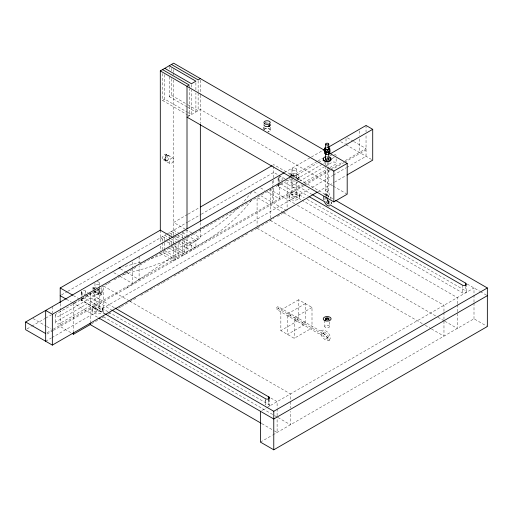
<?xml version="1.0" encoding="UTF-8"?>
<svg xmlns="http://www.w3.org/2000/svg" width="513" height="513" viewBox="0 0 513 513"><rect width="100%" height="100%" fill="white"/><g stroke="black" fill="none" stroke-linecap="round" stroke-linejoin="round"><path stroke-width="0.38" stroke-dasharray="2.56 1.92" d="M265.478 122.921L265.478 122.588M251.626 192.189L242.687 202.994M251.158 200.5C242.585 212.17 231.895 222.103 220.455 230.908A245.413 141.691 0 0 1 161.781 262.624L148.058 267.536L122.966 274.737M327.499 337.592L327.204 338.279L326.659 336.49L325.306 334.72L322.639 333.072L323.671 332.77L321.273 334.13L318.15 333.367L276.731 309.48M329.34 340.119C333.001 336.028 324.646 326.8 320.458 331.289L321.247 331.013L319.15 330.334L278.303 306.755A1.571 0.911 -60 0 0 276.443 308.403A1.571 0.911 -60 0 0 277.809 309.192A1.571 0.911 -60 0 0 278.303 306.755M324.556 194.684L326.069 193.92L327.98 194.485A1.571 1.315 -61.4 0 1 328.031 196.857M237.827 208.188L229.843 215.62L220.455 223.2A245.413 141.691 0 0 1 174.914 249.491L150.976 258.783M165.725 160.082L164.756 159.524L165.814 160.024M125.762 288.595L199.185 238.5M320.881 334.636C322.299 337.509 325.543 341.652 329.147 340.241M328.839 340.446L329.654 339.907M162.531 73.564L162.531 100.439L164.756 99.15L187.348 112.193M169.207 76.822L169.207 96.585L171.432 95.296L187.174 104.389M187.559 116.817L200.352 109.429L332.642 185.802M187.463 214.492L173.657 222.462L185.001 229.016M188.156 214.094L199.204 207.714M272.39 165.462L273.769 164.66L332.713 198.691M61.573 294.879L67.094 291.692M67.787 291.294L166.026 234.576M166.661 234.204L187.463 222.2M188.156 221.796L200.583 214.62M201.276 214.222L273.769 172.368L311.91 194.389M284.414 172.592L310.718 157.408M311.41 157.004L322.485 150.61M164.756 250.722L178.107 258.43L178.107 243.015L191.452 250.722L191.452 243.015L178.107 235.307L173.657 237.878L178.325 240.571M182.557 238.135L182.557 232.735L187.008 230.17L191.676 232.864M92.924 289.46L92.924 287.588L94.597 286.62L96.155 287.524L96.155 288.165M291.557 172.945L289.89 173.907L289.89 175.779L291.557 174.818L293.115 175.722A4.72 2.725 0 0 1 298.425 176.991A4.72 2.725 0 0 1 297.675 180.281L297.675 178.402A4.72 2.725 0 0 0 298.425 175.113A4.72 2.725 0 0 0 293.115 173.843L291.557 172.945L291.557 174.818M93.481 289.14L94.597 288.498L94.597 286.62M27.035 328.897L31.19 326.499M31.877 326.101L45.029 318.509M45.721 318.105L51.262 314.911M291.583 176.158L317.637 161.114M317.932 160.947L322.786 158.145M74.231 302.984L78.374 300.592M81.823 298.598L88.037 295.013M88.73 294.616L94.943 291.025M97.566 289.512L107.371 283.849M108.063 283.452L111.513 281.457M114.277 279.867L137.061 266.709M139.825 265.118L173.657 245.586L187.008 253.287L187.008 237.577M174.292 245.214L182.557 240.443L195.902 248.151L195.902 240.443L187.893 235.82M183.192 240.078L249.145 202M249.837 201.603L273.314 188.047M276.071 186.456L282.285 182.865M285.048 181.269L287.12 180.076L287.12 210.112M293.308 177.088L317.207 163.288M318.567 162.512L322.632 160.165M330.083 155.862L331.436 155.08M81.881 300.496L81.894 298.944M296.642 179.018L325.197 162.531M332.033 158.588L334.765 157.01M94.039 292.083A4.72 2.725 0 0 0 98.599 292.788L100.157 293.686L101.824 292.724L101.824 294.597L100.157 295.565L98.599 294.661A4.72 2.725 0 0 1 92.815 292.737M297.117 180.005L298.79 179.043L298.79 180.294M200.352 229.875L200.352 237.878L187.008 245.586L178.999 240.956M297.963 182.109L292.622 185.193A2.36 1.359 0 0 0 292.622 187.117A2.36 1.359 0 0 0 295.963 187.117L302.805 183.167M299.297 181.339L324.665 166.693M325.338 166.302L332.116 162.397A2.36 1.359 0 0 1 335.451 162.397A2.36 1.359 0 0 1 335.451 164.32L329.981 167.475M303.491 182.769L329.301 167.873M47.01 332.777L52.608 329.545M53.301 329.147L303.632 184.616M304.324 184.218L330.673 169.001M331.372 168.604L342.466 162.198M345.236 160.595L366.038 148.584L354.303 141.806M47.055 334.034L52.576 330.847M53.269 330.449L303.722 185.847M304.414 185.45L330.032 170.656M330.725 170.258L343.883 162.666M344.576 162.262L366.038 149.873M45.67 341.254L51.223 338.054M51.916 337.65L309.179 189.124M311.955 187.521L332.757 175.51M333.45 175.106L345.929 167.905M346.628 167.501L366.038 156.292L366.038 134.951M317.932 191.772L333.886 182.564M334.579 182.166L346.365 175.356M91.564 323.806L99.573 319.182M101.972 317.797L104.049 316.598M108.211 314.193L111.68 312.193M118.612 308.191L120.696 306.986M121.389 306.588L129.013 302.183M129.712 301.785L137.337 297.38M140.806 295.379L145.66 292.577M146.352 292.173L154.676 287.37M157.446 285.767L162.3 282.964M162.993 282.567L171.316 277.764M174.087 276.161L187.957 268.152M192.119 265.753L196.973 262.951M199.749 261.348L213.613 253.339M217.082 251.338L230.26 243.733M233.723 241.732L248.286 233.325M251.062 231.722L257.302 228.118M257.75 227.855L273.942 218.512M277.411 216.505L282.265 213.703M282.958 213.305L287.12 210.901M298.656 299.765L280.855 310.044L280.855 330.596L294.206 338.304L312 328.025L312 307.473L298.656 299.765L298.656 320.317L280.855 330.596M312 307.473L294.206 317.752L294.206 338.304M261.81 410.477L265.971 408.079M266.664 407.675L473.999 287.973L473.999 294.295M260.424 442.103L272.211 435.3M272.903 434.902L473.999 318.797L487.35 326.505M292.493 176.267L292.936 176.023A2.36 1.359 0 0 1 296.033 176.171A2.36 1.359 0 0 1 296.187 177.966L295.744 178.216M324.825 194.427L325.159 194.26M325.364 194.158L325.697 193.991M140.562 262.137L122.966 267.036M327.563 337.554L327.916 337.445L325.12 335.508L323.741 333.315A1.571 0.827 -25.5 0 0 321.318 333.649A1.571 0.827 -25.5 0 0 321.882 334.97A1.571 0.827 -25.5 0 0 323.741 333.315M326.46 147.064L327.788 147.269M290.999 175.189L292.936 176.023M166.86 155.022L166.808 154.997A0.667 0.333 6.1 0 0 166.366 154.868A0.795 0.391 6.1 0 0 165.737 154.926L165.622 155.041A0.789 0.507 -7 0 0 166.693 155.663L166.86 155.58A0.795 0.391 6.1 0 0 166.981 155.112M347.397 137.824L353.611 141.408M340.722 141.678L344.871 144.07M346.019 144.73L372.714 160.146M265.311 122.37L266.555 123.088M333.335 186.206L346.499 193.805M187.861 104.787L198.127 110.712L198.127 93.321M169.207 96.585L187.008 106.858M187.687 107.255L195.902 111.994L195.902 93.026M188.034 112.591L191.452 114.566L191.452 90.064M162.531 100.439L187.174 114.662M187.861 115.059L189.226 115.848L189.226 88.973M326.441 202.776L329.942 204.796M467.24 284.067L479.719 291.275M480.418 291.673L487.35 295.674M278.399 177.466A2.36 1.359 0 0 0 278.777 179.114L281.547 180.711M284.317 182.314L308.557 196.306M279.835 184.539A2.36 1.359 0 0 1 282.112 184.892L304.28 197.691M307.05 199.288L465.657 290.858A2.36 1.359 0 0 1 465.657 292.788A2.36 1.359 0 0 1 462.322 292.788L302.324 200.416M278.777 182.968L278.777 186.822L301.631 200.012M294.661 203.693L270.434 189.707L270.434 218.166M297.431 205.296L457.314 297.604L457.314 303.927M260.63 187.918L264.779 190.31M267.536 191.9L279.277 198.678L279.277 182.737M286.453 210.516L273.769 203.199L273.769 188.175M253.961 191.772L258.103 194.164M260.861 195.754L272.602 202.532L272.602 188.181M283.388 212.6L257.084 197.415L257.084 225.874M284.08 212.998L443.969 305.312L443.969 311.635M166.327 154.227A3.149 1.815 -60 0 1 165.333 159.101A3.149 1.815 -60 0 1 162.608 157.529A3.149 1.815 -60 0 1 166.327 154.227L173.003 158.081A3.149 1.815 -60 0 1 172.009 162.954A3.149 1.815 -60 0 1 169.284 161.383A3.149 1.815 -60 0 1 173.003 158.081M270.434 220.539L437.243 316.842M437.935 317.239L444.162 320.837M444.854 321.241L457.314 328.429L457.314 312.622M163.185 159.678L169.861 163.532M257.084 228.24L422.513 323.748M425.277 325.351L430.817 328.544M431.51 328.948L443.969 336.137L443.969 320.33M192.343 233.255L200.352 237.878M182.557 232.735L187.226 235.435M173.657 230.17L179.665 233.639M180.332 234.024L186.334 237.493M177.44 234.922L171.432 231.453L171.432 235.307M175.215 236.204L169.207 232.735L169.207 235.82M175.882 236.589L180.55 239.289M170.765 238.776L164.756 235.307L164.756 242.245M177.44 242.63L171.432 239.161L171.432 244.554M168.54 240.058L162.531 236.589L162.531 241.989M175.215 243.912L169.207 240.443L169.207 247.381M160.306 237.878L166.315 241.347M166.981 241.732L172.99 245.195M171.432 246.868L184.783 254.576L184.783 239.161M277.52 308.114L318.374 331.706A7.714 3.149 48.4 0 0 321.427 332.527L322.748 331.494A4.777 1.949 48.4 0 1 326.422 333.617A4.777 1.949 48.4 0 1 328.788 337.721A4.636 1.892 48.4 0 1 326.268 338.529A4.636 1.892 48.4 0 1 322.311 333.976M169.207 248.151L182.557 255.859L182.557 240.443M162.531 252.005L175.882 259.713L175.882 244.297M160.306 253.287L173.657 260.995L173.657 245.586M120.472 268.838L125.993 272.025M126.685 272.429L139.113 279.598L139.113 266.048M113.796 272.692L119.324 275.879M120.01 276.276L132.437 283.452L132.437 269.101M129.186 300.83L103.575 286.042L103.575 314.501M129.879 301.227L290.454 393.939L290.454 401.051M92.924 287.588L94.039 288.229L94.039 290.101M100.715 288.229A4.72 2.725 0 0 1 100.715 292.083L101.824 292.724M100.715 292.083L100.715 293.955L101.824 294.597M86.165 295.251L81.599 292.59A2.36 1.359 0 0 1 81.984 290.807A2.36 1.359 0 0 1 85.094 290.794L87.979 292.468M88.672 292.865L114.45 307.736M270.877 398.05L277.11 401.647L277.11 407.97M86.857 295.648L111.071 309.628M82.227 298.406A2.36 1.359 0 0 1 85.094 298.495L108.057 311.763M108.75 312.161L268.844 404.59L268.844 399.967M81.426 298.938A2.36 1.359 0 0 0 81.599 300.297L104.844 313.744M73.365 295.578L79.611 299.182M80.304 299.579L104.575 313.59M103.575 316.874L273.846 415.177M274.538 415.575L277.309 417.172M278.001 417.576L290.454 424.764L290.454 411.33M66.433 299.278L71.288 302.08M71.98 302.484L97.637 317.297M261.88 423.68L273.647 430.478M274.34 430.875L277.11 432.472L277.11 416.665M70.871 332.668L60.194 326.505L60.194 310.698M33.018 318.535L46.132 326.108M46.824 326.505L50.967 328.897M331.039 199.243L329.455 195.434L328.756 191.83L328.737 169.008M328.5 197.216L327.98 195.966A7.714 3.149 71.6 0 1 327.166 191.285L327.166 168.892M326.255 195.677L325.595 191.298L325.595 167.302M473.999 295.084L473.999 302.195M473.999 302.991L473.999 318.797M466.349 284.119L466.349 291.826M465.657 286.235L465.657 290.858M462.322 285.081L462.322 292.788M457.314 304.716L457.314 311.833M443.969 312.423L443.969 319.541M366.038 125.467L366.038 131.841M359.369 130.911L359.369 135.695M359.369 138.888L359.369 152.438M346.019 138.568L346.019 143.961M336.143 158.735L336.143 163.358M329.526 321.811L329.526 326.505A2.36 1.359 0 0 1 325.986 327.685A2.36 1.359 0 0 1 325.986 325.325A2.36 1.359 0 0 1 329.526 326.505M328.737 162.493L328.737 168.219M327.166 144.91L327.166 148.103M327.166 156.099L327.166 159.299M327.166 162.499L327.166 165.699M325.595 162.506L325.595 166.635M324.806 320.247L324.806 326.505M299.656 194.741L299.656 196.793M299.06 176.478L299.06 178.351M296.706 169.341L296.706 178.684M296.706 181.801L296.706 195.036M293.115 173.843L293.115 175.722M291.993 169.514L291.993 176.523M291.993 177.299L291.993 195.203M291.935 179.223L291.935 186.155M290.999 176.427L290.999 174.548A4.72 2.725 0 0 0 289.781 175.773M290.454 401.846L290.454 408.168M289.043 195.498L289.043 197.55M282.112 184.892L282.112 177.184A2.36 1.359 0 0 0 280.444 176.786M279.277 175.561L279.277 181.935M278.777 179.114L278.777 182.192M278.084 178.146L278.084 182.775M278.084 183.545L278.084 185.853M277.11 408.758L277.11 415.876M273.769 166.206L273.769 179.479M273.769 180.275L273.769 185.013M272.602 181.006L272.602 187.386M270.242 127.044L270.216 130.264M269.46 399.332L269.46 405.501M268.665 399.864L268.665 404.494L269.139 404.815A2.36 1.359 0 0 1 268.28 406.681M265.529 398.8L265.529 404.962M265.349 400.236L265.426 404.924M263.951 127.044L263.951 129.981M263.919 127.186L263.919 129.494M200.352 80.182L200.352 94.61M200.352 95.2L200.352 123.421M200.352 222.668L200.352 229.074M198.127 80.676L198.127 92.532M195.902 82.747L195.902 89.865M191.452 84.53L191.452 89.268M189.226 85.812L189.226 88.185M187.008 230.17L187.008 236.782M178.107 235.307L178.107 240.7M173.657 69.588L173.657 71.987M173.657 72.788L173.657 75.187M173.657 79.983L173.657 244.81M171.432 68.421L171.432 70.794M171.432 78.701L171.432 95.296M169.207 67.338L169.207 68.915M169.207 236.589L169.207 239.674M167.091 155.317L167.091 160.325M165.513 155.311L165.513 160.332M164.756 74.648L164.756 99.15M164.756 243.015L164.756 249.953M162.531 242.758L162.531 249.696M160.306 230.17L160.306 243.271M160.306 246.093L160.306 250.979M139.113 256.481L139.113 262.861M132.437 261.925L132.437 268.305M102.632 308.467L102.632 310.519M102.093 290.153L102.093 292.032M100.157 293.686L100.157 295.565M99.682 283.067L99.682 285.401M99.682 286.183L99.682 308.755M98.599 292.788L98.599 294.661M95.033 290.948L95.033 292.186M94.969 283.24L94.969 288.684M94.969 289.467L94.969 308.929M92.019 309.224L92.019 311.276M90.224 293.75L90.224 322.209M85.209 290.865L85.209 293.949M85.209 297.033L85.209 298.572M82.009 292.852L82.009 295.937M82.009 299.021L82.009 300.56M81.894 292.782L81.894 295.86M81.201 291.923L81.201 296.546M81.201 297.322L81.201 299.63M73.539 303.382L73.539 331.84M60.194 303.581L60.194 309.903M55.551 314.924L55.551 322.632M52.345 306.575L52.345 312.956M264.342 129.359A3.149 1.815 0 0 1 269.562 129.161A3.149 1.815 0 0 1 267.882 132.021M325.883 195.498A1.571 1.315 -61.4 0 1 327.98 194.485M329.821 201.006A4.777 1.949 71.6 0 1 327.852 204.007M327.166 203.315A4.636 1.892 71.6 0 1 325.204 197.608M325.761 195.703A4.636 1.892 71.6 0 1 326.64 195.543M327.166 158.613A1.571 0.911 0 0 1 327.576 158.645M266.285 123.088A3.149 1.815 0 0 1 267.914 123.088M264.06 129.507A3.149 1.815 0 0 1 269.319 128.692A3.149 1.815 0 0 1 267.914 131.732M278.777 177.184A2.36 1.359 0 0 1 279.264 176.966M278.777 186.822A2.36 1.359 0 0 1 279.264 184.674M327.179 157.85A1.77 1.02 0 0 1 327.634 157.889M327.179 158.517A1.77 1.02 0 0 1 327.634 158.555M326.973 147.693A1.571 0.911 0 0 1 327.775 147.757M334.393 154.336A2.36 1.359 0 0 1 336.143 155.651M293.474 177.081A2.36 1.359 0 0 1 296.033 177.408A2.36 1.359 0 0 1 296.501 178.896M292.442 179.159A2.36 1.359 0 0 1 292.057 178.704M295.559 180.986A4.72 2.725 0 0 1 289.621 178.351M97.175 281.791A2.36 1.359 0 0 1 99.657 282.952A2.36 1.359 0 0 1 97.88 284.478A2.36 1.359 0 0 1 95.091 283.586M97.727 289.447A2.36 1.359 0 0 1 99.221 291.647L98.778 291.891A2.36 1.359 0 0 1 95.181 291.294M93.289 288.793A4.72 2.725 0 0 1 94.039 288.229M97.374 289.306A4.72 2.725 0 0 1 101.734 290.986A4.72 2.725 0 0 1 100.715 293.955M167.058 160.46L166.693 160.768A0.789 0.391 6.1 0 1 165.744 160.633A0.789 0.391 6.1 0 1 165.616 160.146L166.981 160.082A0.789 0.513 -6.9 0 1 167.058 160.46M327.813 337.387L327.249 337.759L327.813 337.387M95.732 291.16L56.238 313.962A2.36 1.359 0 0 0 56.238 315.886A2.36 1.359 0 0 0 59.579 315.886L99.067 293.09A2.36 1.359 0 0 0 99.067 291.16A2.36 1.359 0 0 0 95.732 291.16M95.732 298.867L56.238 321.67A2.36 1.359 0 0 0 56.238 323.594A2.36 1.359 0 0 0 59.579 323.594L99.067 300.798A2.36 1.359 0 0 0 99.067 298.867A2.36 1.359 0 0 0 95.732 298.867M305.331 303.619L287.53 313.898L287.53 334.45L305.331 324.171L305.331 303.619M95.976 290.935L95.527 291.179A2.36 1.359 0 0 0 95.681 292.974A2.36 1.359 0 0 0 98.778 293.128L99.221 292.878A2.36 1.359 0 0 0 99.073 291.083A2.36 1.359 0 0 0 95.976 290.935M327.916 337.445L327.538 337.477L327.884 337.483M326.377 191.137A1.571 0.911 0 0 0 328.737 190.349A1.571 0.911 0 0 0 326.377 189.56A1.571 0.911 0 0 0 326.377 191.137M167.559 160.389A3.149 1.815 -60 0 0 168.553 155.516A3.149 1.815 -60 0 0 164.833 158.812A3.149 1.815 -60 0 0 167.559 160.389M296.719 320.112A1.571 0.911 -60 0 0 297.213 317.675A1.571 0.911 -60 0 0 295.353 319.323A1.571 0.911 -60 0 0 296.719 320.112M290.044 316.258A1.571 0.911 -60 0 0 290.544 313.821A1.571 0.911 -60 0 0 288.678 315.469A1.571 0.911 -60 0 0 290.044 316.258M292.788 196.139A2.36 1.359 0 0 0 296.661 195.389A2.36 1.359 0 0 0 293.596 193.824A2.36 1.359 0 0 0 292.788 196.139M292.788 170.451A2.36 1.359 0 0 0 296.661 169.7A2.36 1.359 0 0 0 293.596 168.136A2.36 1.359 0 0 0 292.788 170.451M291.057 199.608A5.348 3.091 0 0 0 299.643 197.601A5.348 3.091 0 0 0 292.339 194.312A5.348 3.091 0 0 0 291.057 199.608M291.057 197.556A5.348 3.091 0 0 0 299.643 195.549A5.348 3.091 0 0 0 292.339 192.253A5.348 3.091 0 0 0 291.057 197.556M95.764 309.865A2.36 1.359 0 0 0 99.637 309.115A2.36 1.359 0 0 0 96.572 307.55A2.36 1.359 0 0 0 95.764 309.865M94.033 313.334A5.348 3.091 0 0 0 102.626 311.327A5.348 3.091 0 0 0 95.315 308.037A5.348 3.091 0 0 0 94.033 313.334M94.033 311.276A5.348 3.091 0 0 0 102.626 309.268A5.348 3.091 0 0 0 95.315 305.979A5.348 3.091 0 0 0 94.033 311.276M303.395 323.959A1.571 0.911 -60 0 0 303.888 321.523A1.571 0.911 -60 0 0 302.029 323.177A1.571 0.911 -60 0 0 303.395 323.959"/><path stroke-width="0.77" d="M323.703 196.646L323.921 199.916M331.494 202.218L331.321 203.699M328.846 154.355L328.846 152.111L329.897 150.642L329.897 152.887L328.846 154.355L326.121 154.567L324.434 153.31L324.434 151.059L325.133 150.085M160.306 230.888L160.306 70.897L173.657 63.189L325.024 150.578M200.352 78.598L198.127 79.887L171.432 64.471M60.194 302.792L60.194 287.973L160.306 230.17L172.323 237.109M200.583 206.919L271.698 165.859M329.122 147.475L329.833 149.007L329.833 151.258L327.884 152.38L325.229 151.97L324.511 150.431L324.511 148.186L325.813 147.436M317.239 192.176L52.345 345.108L25.65 329.692L25.65 321.991L284.215 172.708M323.177 150.213L325.255 149.014M328.596 147.084L366.038 125.467L372.714 129.321L372.714 160.146L347.057 174.959M324.511 148.186L325.229 149.719L327.884 150.129L329.833 149.007M45.67 341.254L45.67 310.429L52.345 314.283L290.89 176.562M330.417 153.74L372.714 129.321M160.306 70.897L333.841 171.079L347.192 163.378L347.192 194.203L333.841 201.91L187.008 117.137M72.205 333.444L73.539 334.213L90.878 324.203M105.268 313.994L273.769 411.279L487.35 287.973L487.35 326.505L273.769 449.811L260.424 442.103L260.424 411.279M487.35 295.674L273.769 418.986L99.022 318.098M328.57 202.834L328.23 203.007L328.031 200.173M269.152 126.288L269.312 126.23A0.795 0.391 -66.1 0 0 269.78 125.403M119.093 268.043L120.638 267.639M329.603 205.841C327.288 206.476 325.575 204.155 324.748 202.321M324.434 151.059L326.121 152.323L328.846 152.111M114.976 308.056L269.139 397.113A2.36 1.359 0 0 1 268.767 398.755A2.36 1.359 0 0 1 265.92 398.973L111.763 310.032M329.179 152.977L347.192 163.378M169.207 65.754L195.902 81.169L191.452 83.741L164.756 68.325M162.531 69.608L189.226 85.023L187.008 86.306L187.008 228.772M335.489 200.294L487.35 287.973M312.59 194.78L325.056 201.981M329.904 204.777L465.657 283.15L465.657 285.465M309.249 196.703L462.322 285.081A2.36 1.359 0 0 0 465.657 285.081A2.36 1.359 0 0 0 465.657 283.15M60.194 287.973L72.673 295.174M60.194 295.674L66.196 299.143M261.188 423.283L90.224 324.575L90.224 322.998M25.65 321.991L45.67 333.546M328.403 202.334L326.832 198.396M269.787 125.178L269.793 125.223A0.667 0.333 -66.1 0 0 269.678 124.903A0.795 0.391 -66.1 0 0 269.312 124.935L269.152 125.044A0.789 0.513 -53 0 0 269.152 126.288M333.841 171.079L333.841 201.91M328.737 144.108L328.737 148.905M328.737 153.701L328.737 159.293M327.884 150.129L327.884 152.38M326.121 152.323L326.121 154.567M325.595 144.108L325.595 148.905M325.595 153.708L325.595 159.306M325.229 149.719L325.229 151.97M273.769 411.279L273.769 449.811M268.844 396.889L268.844 399.197M268.665 396.786L268.665 399.095M200.352 124.223L200.352 221.071M73.539 332.629L73.539 334.213M52.345 314.283L52.345 345.108M327.018 197.345A1.571 1.315 -61.4 0 1 326.666 197.313M326.088 196.947A1.571 1.315 -61.4 0 1 325.902 196.646M325.396 319.445A1.77 1.02 0 0 1 327.435 318.458A1.77 1.02 0 0 1 328.865 319.753M325.614 319.958A1.77 1.02 0 0 1 325.447 319.708M326.056 153.74A1.571 0.911 0 0 1 325.806 153.554M328.737 159.524A1.571 0.911 0 0 1 328.686 159.755M326.377 160.306A1.571 0.911 0 0 1 326.056 160.165M325.646 159.286A1.571 0.911 0 0 1 326.056 158.876M270.133 124.37A3.149 1.815 0 0 1 267.51 126.64A3.149 1.815 0 0 1 263.951 124.839M325.499 318.502A2.36 1.359 0 0 1 325.986 318.284M329.917 157.933A3.931 2.27 0 0 1 328.153 161.73A3.931 2.27 0 0 1 323.337 158.953M329.102 156.901A3.931 2.27 0 0 1 329.917 160.473A3.931 2.27 0 0 1 323.729 160.005A3.931 2.27 0 0 1 326.121 156.677M328.692 158.376A1.77 1.02 0 0 1 328.121 159.723A1.77 1.02 0 0 1 325.755 159.511A1.77 1.02 0 0 1 325.915 158.132M328.859 159.293A1.77 1.02 0 0 1 328.833 159.825M325.441 159.248A1.77 1.02 0 0 1 325.915 158.799M328.628 148.251A1.571 0.911 0 0 1 326.967 149.495A1.571 0.911 0 0 1 325.928 148.039M326.569 151.681A1.571 0.911 0 0 1 326.21 151.566M328.32 202.738L328.102 203.295L328.32 202.738M264.843 123.845A3.149 1.815 0 0 0 270.107 123.03A3.149 1.815 0 0 0 266.253 120.805A3.149 1.815 0 0 0 264.843 123.845M326.056 144.749A1.571 0.911 0 0 0 328.686 144.345A1.571 0.911 0 0 0 326.762 143.23A1.571 0.911 0 0 0 326.056 144.749M325.197 320.766A3.931 2.27 0 0 0 331.097 318.797A3.931 2.27 0 0 0 325.197 316.829A3.931 2.27 0 0 0 325.197 320.766M326.249 319.67A1.77 1.02 0 0 0 328.936 318.823A1.77 1.02 0 0 0 326.313 317.9A1.77 1.02 0 0 0 326.249 319.67"/></g></svg>
